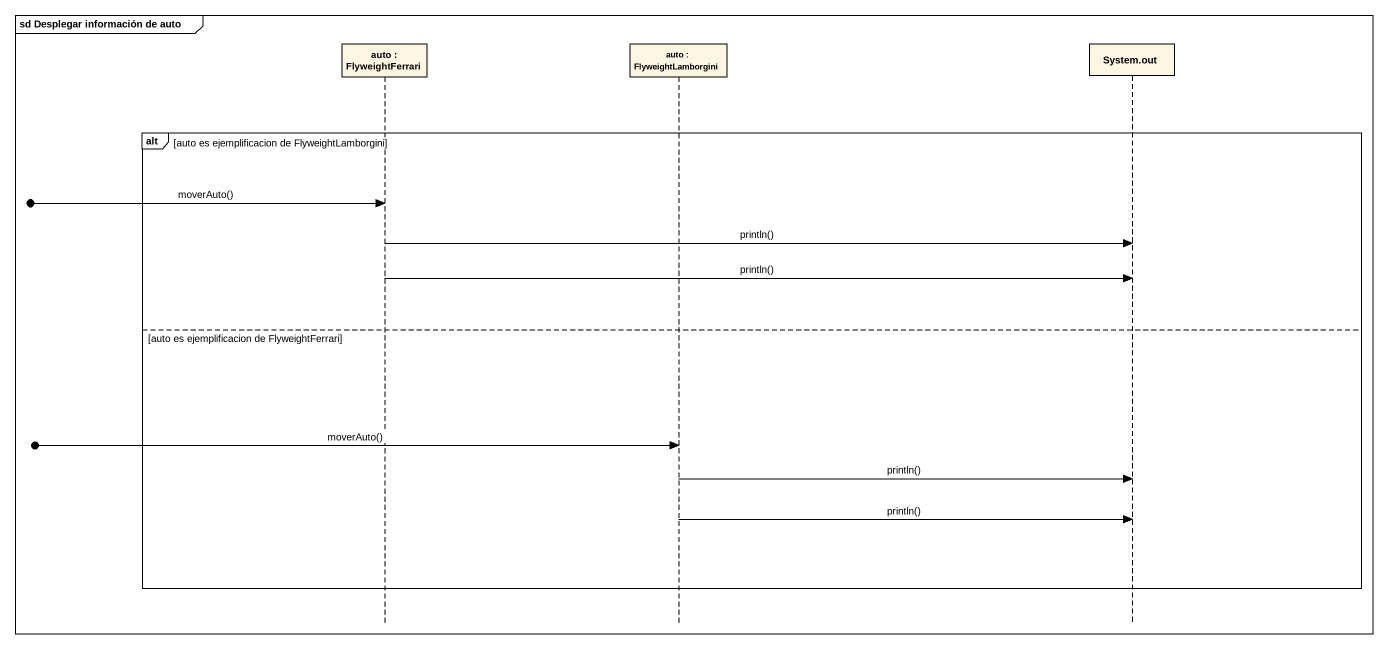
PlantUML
@startuml
mainframe sd Desplegar información de auto
hide footbox
participant "auto : FlyweightFerrari" as auto
participant "auto : FlyweightLamborgini" as auto_2
participant "System.out" as System_out

alt auto es ejemplificacion de FlyweightLamborgini
  [o-> auto : moverAuto()
  auto -> System_out : println()
  auto -> System_out : println()
else auto es ejemplificacion de FlyweightFerrari
  [o-> auto_2 : moverAuto()
  auto_2 -> System_out : println()
  auto_2 -> System_out : println()
end
@enduml
